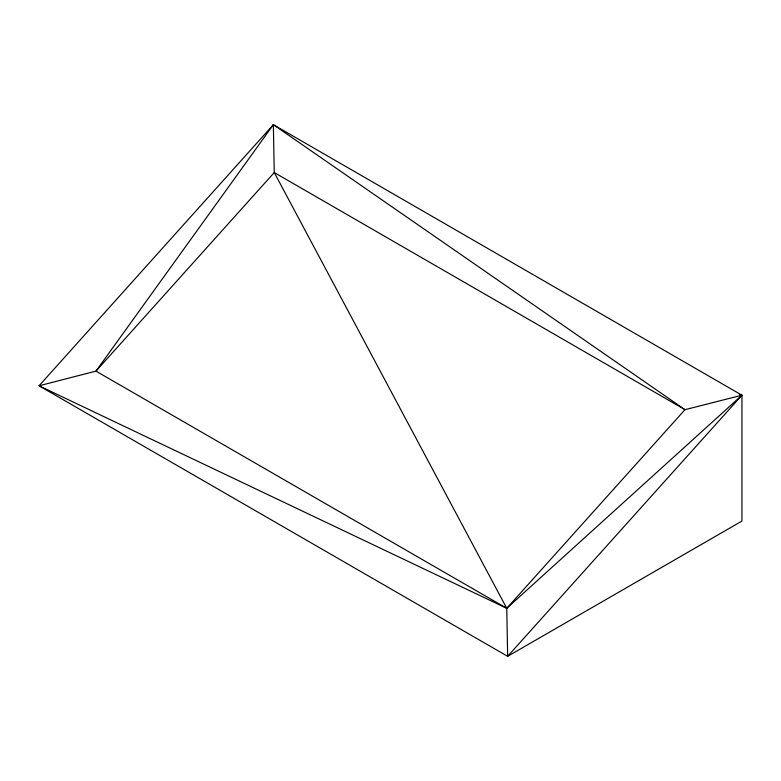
<?xml version="1.0" encoding="UTF-8"?>
<svg xmlns="http://www.w3.org/2000/svg" width="781" height="781" viewBox="0 0 781 781"><rect width="100%" height="100%" fill="white"/><g stroke="black" fill="none" stroke-linecap="round" stroke-linejoin="round"><path stroke-width="1.17" d="M273.35 124.677L274.258 172.542L95.965 371.131L506.762 608.301L741.95 395.215L684.986 409.674L273.35 124.677L95.965 371.131L39.05 385.785L507.65 656.323L741.95 521.054L741.95 395.215L273.35 124.677L39.05 385.785L506.762 608.301L507.65 656.323L741.95 395.215L739.617 394.503M684.986 409.674L506.762 608.301L274.258 172.542L684.986 409.674"/></g></svg>
